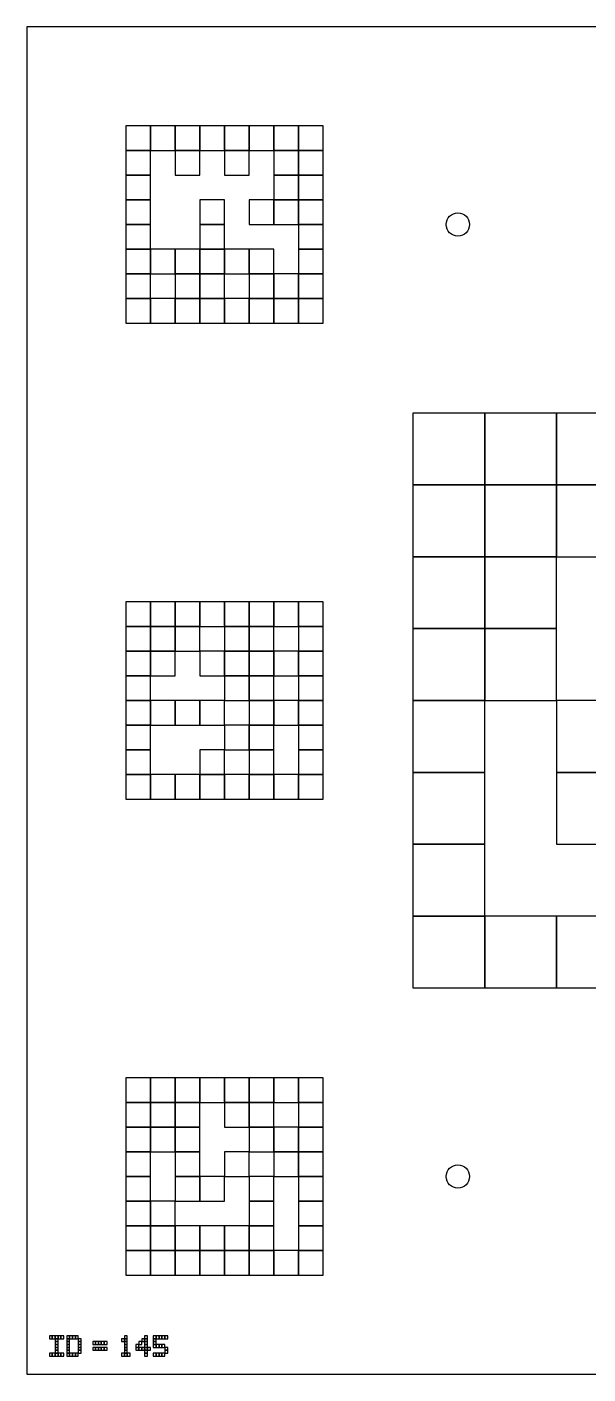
# Model space of a CAD drawing. Extents: x 0 to 1260, y 0 to 1580.
# Drawn here: x 320 to 445, y 960 to 1260 of the extents above; entities that cross this region are included whole.
import ezdxf

# ---------------------------------------------------------------- set-up
doc = ezdxf.new("R2010")
doc.units = 0
for name, color, linetype in [('BLACK_POCKET', 7, 'CONTINUOUS'), ('BOARD_TEXT', 7, 'CONTINUOUS'), ('CUT', 7, 'CONTINUOUS'), ('MOUNT_HOLE', 6, 'CONTINUOUS')]:
    doc.layers.add(name, color=color, linetype=linetype)

msp = doc.modelspace()

# ---------------------------------------------------------------- linework, layer by layer
at = {"layer": 'BLACK_POCKET'}
for p, q in [((347.5, 1238), (342, 1238)), ((342, 1238), (342, 1232.5)), ((347.5, 1232.5), (347.5, 1238)), ((353, 1238), (347.5, 1238)), ((347.5, 1238), (347.5, 1232.5)), ((353, 1232.5), (353, 1238)), ((358.5, 1238), (353, 1238)), ((353, 1238), (353, 1232.5)), ((358.5, 1232.5), (358.5, 1238)), ((364, 1238), (358.5, 1238)), ((358.5, 1238), (358.5, 1232.5)), ((364, 1232.5), (364, 1238)), ((369.5, 1238), (364, 1238)), ((364, 1238), (364, 1232.5)), ((369.5, 1232.5), (369.5, 1238)), ((375, 1238), (369.5, 1238)), ((369.5, 1238), (369.5, 1232.5)), ((375, 1232.5), (375, 1238)), ((380.5, 1238), (375, 1238)), ((375, 1238), (375, 1232.5)), ((380.5, 1232.5), (380.5, 1238)), ((386, 1238), (380.5, 1238)), ((380.5, 1238), (380.5, 1232.5)), ((386, 1232.5), (386, 1238)), ((342, 1232.5), (347.5, 1232.5)), ((347.5, 1232.5), (342, 1232.5)), ((342, 1232.5), (342, 1227)), ((347.5, 1232.5), (353, 1232.5)), ((347.5, 1227), (347.5, 1232.5)), ((353, 1232.5), (358.5, 1232.5)), ((358.5, 1232.5), (353, 1232.5)), ((353, 1232.5), (353, 1227)), ((358.5, 1232.5), (364, 1232.5)), ((358.5, 1227), (358.5, 1232.5)), ((364, 1232.5), (369.5, 1232.5)), ((369.5, 1232.5), (364, 1232.5)), ((364, 1232.5), (364, 1227)), ((369.5, 1232.5), (375, 1232.5)), ((369.5, 1227), (369.5, 1232.5)), ((375, 1232.5), (380.5, 1232.5)), ((380.5, 1232.5), (375, 1232.5)), ((375, 1232.5), (375, 1227)), ((380.5, 1232.5), (386, 1232.5)), ((380.5, 1227), (380.5, 1232.5)), ((386, 1232.5), (380.5, 1232.5)), ((380.5, 1232.5), (380.5, 1227)), ((386, 1227), (386, 1232.5)), ((342, 1227), (347.5, 1227)), ((347.5, 1227), (342, 1227)), ((342, 1227), (342, 1221.5)), ((347.5, 1221.5), (347.5, 1227)), ((353, 1227), (358.5, 1227)), ((364, 1227), (369.5, 1227)), ((375, 1227), (380.5, 1227)), ((380.5, 1227), (375, 1227)), ((375, 1227), (375, 1221.5)), ((380.5, 1227), (386, 1227)), ((380.5, 1221.5), (380.5, 1227)), ((386, 1227), (380.5, 1227)), ((380.5, 1227), (380.5, 1221.5)), ((386, 1221.5), (386, 1227)), ((342, 1221.5), (347.5, 1221.5)), ((347.5, 1221.5), (342, 1221.5)), ((342, 1221.5), (342, 1216)), ((347.5, 1216), (347.5, 1221.5)), ((364, 1221.5), (358.5, 1221.5)), ((358.5, 1221.5), (358.5, 1216)), ((364, 1216), (364, 1221.5)), ((375, 1221.5), (369.5, 1221.5)), ((369.5, 1221.5), (369.5, 1216)), ((375, 1221.5), (380.5, 1221.5)), ((375, 1216), (375, 1221.5)), ((380.5, 1221.5), (375, 1221.5)), ((375, 1221.5), (375, 1216)), ((380.5, 1221.5), (386, 1221.5)), ((380.5, 1216), (380.5, 1221.5)), ((386, 1221.5), (380.5, 1221.5)), ((380.5, 1221.5), (380.5, 1216)), ((386, 1216), (386, 1221.5)), ((342, 1216), (347.5, 1216)), ((347.5, 1216), (342, 1216)), ((342, 1216), (342, 1210.5)), ((347.5, 1210.5), (347.5, 1216)), ((358.5, 1216), (364, 1216)), ((364, 1216), (358.5, 1216)), ((358.5, 1216), (358.5, 1210.5)), ((364, 1210.5), (364, 1216)), ((369.5, 1216), (375, 1216)), ((375, 1216), (380.5, 1216)), ((380.5, 1216), (386, 1216)), ((386, 1216), (380.5, 1216)), ((380.5, 1216), (380.5, 1210.5)), ((386, 1210.5), (386, 1216)), ((342, 1210.5), (347.5, 1210.5)), ((347.5, 1210.5), (342, 1210.5)), ((342, 1210.5), (342, 1205)), ((347.5, 1205), (347.5, 1210.5)), ((353, 1210.5), (347.5, 1210.5)), ((347.5, 1210.5), (347.5, 1205)), ((353, 1205), (353, 1210.5)), ((358.5, 1210.5), (353, 1210.5)), ((353, 1210.5), (353, 1205)), ((358.5, 1210.5), (364, 1210.5)), ((358.5, 1205), (358.5, 1210.5)), ((364, 1210.5), (358.5, 1210.5)), ((358.5, 1210.5), (358.5, 1205)), ((364, 1205), (364, 1210.5)), ((369.5, 1210.5), (364, 1210.5)), ((364, 1210.5), (364, 1205)), ((369.5, 1205), (369.5, 1210.5)), ((375, 1210.5), (369.5, 1210.5)), ((369.5, 1210.5), (369.5, 1205)), ((375, 1205), (375, 1210.5)), ((380.5, 1210.5), (386, 1210.5)), ((386, 1210.5), (380.5, 1210.5)), ((380.5, 1210.5), (380.5, 1205)), ((386, 1205), (386, 1210.5)), ((342, 1205), (347.5, 1205)), ((347.5, 1205), (342, 1205)), ((342, 1205), (342, 1199.5)), ((347.5, 1205), (353, 1205)), ((347.5, 1199.5), (347.5, 1205)), ((353, 1205), (358.5, 1205)), ((358.5, 1205), (353, 1205)), ((353, 1205), (353, 1199.5)), ((358.5, 1205), (364, 1205)), ((358.5, 1199.5), (358.5, 1205)), ((364, 1205), (358.5, 1205)), ((358.5, 1205), (358.5, 1199.5)), ((364, 1205), (369.5, 1205)), ((364, 1199.5), (364, 1205)), ((369.5, 1205), (375, 1205)), ((375, 1205), (369.5, 1205)), ((369.5, 1205), (369.5, 1199.5)), ((375, 1199.5), (375, 1205)), ((380.5, 1205), (375, 1205)), ((375, 1205), (375, 1199.5)), ((380.5, 1205), (386, 1205)), ((380.5, 1199.5), (380.5, 1205)), ((386, 1205), (380.5, 1205)), ((380.5, 1205), (380.5, 1199.5)), ((386, 1199.5), (386, 1205)), ((342, 1199.5), (347.5, 1199.5)), ((347.5, 1199.5), (342, 1199.5)), ((342, 1199.5), (342, 1194)), ((347.5, 1194), (347.5, 1199.5)), ((353, 1199.5), (347.5, 1199.5)), ((347.5, 1199.5), (347.5, 1194)), ((353, 1199.5), (358.5, 1199.5)), ((353, 1194), (353, 1199.5)), ((358.5, 1199.5), (353, 1199.5)), ((353, 1199.5), (353, 1194)), ((358.5, 1199.5), (364, 1199.5)), ((358.5, 1194), (358.5, 1199.5)), ((364, 1199.5), (358.5, 1199.5)), ((358.5, 1199.5), (358.5, 1194)), ((364, 1194), (364, 1199.5)), ((369.5, 1199.5), (364, 1199.5)), ((364, 1199.5), (364, 1194)), ((369.5, 1199.5), (375, 1199.5)), ((369.5, 1194), (369.5, 1199.5)), ((375, 1199.5), (369.5, 1199.5)), ((369.5, 1199.5), (369.5, 1194)), ((375, 1199.5), (380.5, 1199.5)), ((375, 1194), (375, 1199.5)), ((380.5, 1199.5), (375, 1199.5)), ((375, 1199.5), (375, 1194)), ((380.5, 1199.5), (386, 1199.5)), ((380.5, 1194), (380.5, 1199.5)), ((386, 1199.5), (380.5, 1199.5)), ((380.5, 1199.5), (380.5, 1194)), ((386, 1194), (386, 1199.5)), ((342, 1194), (347.5, 1194)), ((347.5, 1194), (353, 1194)), ((353, 1194), (358.5, 1194)), ((358.5, 1194), (364, 1194)), ((364, 1194), (369.5, 1194)), ((369.5, 1194), (375, 1194)), ((375, 1194), (380.5, 1194)), ((380.5, 1194), (386, 1194)), ((422, 1174), (406, 1174)), ((406, 1174), (406, 1158)), ((422, 1158), (422, 1174)), ((438, 1174), (422, 1174)), ((422, 1174), (422, 1158)), ((438, 1158), (438, 1174)), ((454, 1174), (438, 1174)), ((438, 1174), (438, 1158)), ((406, 1158), (422, 1158)), ((422, 1158), (406, 1158)), ((406, 1158), (406, 1142)), ((422, 1158), (438, 1158)), ((422, 1142), (422, 1158)), ((438, 1158), (422, 1158)), ((422, 1158), (422, 1142)), ((438, 1158), (454, 1158)), ((438, 1142), (438, 1158)), ((454, 1158), (438, 1158)), ((438, 1158), (438, 1142)), ((406, 1142), (422, 1142)), ((422, 1142), (406, 1142)), ((406, 1142), (406, 1126)), ((422, 1142), (438, 1142)), ((422, 1126), (422, 1142)), ((438, 1142), (422, 1142)), ((422, 1142), (422, 1126)), ((438, 1142), (454, 1142)), ((438, 1126), (438, 1142)), ((347.5, 1132), (342, 1132)), ((342, 1132), (342, 1126.5)), ((347.5, 1126.5), (347.5, 1132)), ((353, 1132), (347.5, 1132)), ((347.5, 1132), (347.5, 1126.5)), ((353, 1126.5), (353, 1132)), ((358.5, 1132), (353, 1132)), ((353, 1132), (353, 1126.5)), ((358.5, 1126.5), (358.5, 1132)), ((364, 1132), (358.5, 1132)), ((358.5, 1132), (358.5, 1126.5)), ((364, 1126.5), (364, 1132)), ((369.5, 1132), (364, 1132)), ((364, 1132), (364, 1126.5)), ((369.5, 1126.5), (369.5, 1132)), ((375, 1132), (369.5, 1132)), ((369.5, 1132), (369.5, 1126.5)), ((375, 1126.5), (375, 1132)), ((380.5, 1132), (375, 1132)), ((375, 1132), (375, 1126.5)), ((380.5, 1126.5), (380.5, 1132)), ((386, 1132), (380.5, 1132)), ((380.5, 1132), (380.5, 1126.5)), ((386, 1126.5), (386, 1132)), ((342, 1126.5), (347.5, 1126.5)), ((347.5, 1126.5), (342, 1126.5)), ((342, 1126.5), (342, 1121)), ((347.5, 1126.5), (353, 1126.5)), ((347.5, 1121), (347.5, 1126.5)), ((353, 1126.5), (347.5, 1126.5)), ((347.5, 1126.5), (347.5, 1121)), ((353, 1126.5), (358.5, 1126.5)), ((353, 1121), (353, 1126.5)), ((358.5, 1126.5), (353, 1126.5)), ((353, 1126.5), (353, 1121)), ((358.5, 1126.5), (364, 1126.5)), ((358.5, 1121), (358.5, 1126.5)), ((364, 1126.5), (369.5, 1126.5)), ((369.5, 1126.5), (364, 1126.5)), ((364, 1126.5), (364, 1121)), ((369.5, 1126.5), (375, 1126.5)), ((369.5, 1121), (369.5, 1126.5)), ((375, 1126.5), (369.5, 1126.5)), ((369.5, 1126.5), (369.5, 1121)), ((375, 1126.5), (380.5, 1126.5)), ((375, 1121), (375, 1126.5)), ((380.5, 1126.5), (386, 1126.5)), ((386, 1126.5), (380.5, 1126.5)), ((380.5, 1126.5), (380.5, 1121)), ((386, 1121), (386, 1126.5)), ((406, 1126), (422, 1126)), ((422, 1126), (406, 1126)), ((406, 1126), (406, 1110)), ((422, 1126), (438, 1126)), ((422, 1110), (422, 1126)), ((438, 1126), (422, 1126)), ((422, 1126), (422, 1110)), ((438, 1110), (438, 1126)), ((342, 1121), (347.5, 1121)), ((347.5, 1121), (342, 1121)), ((342, 1121), (342, 1115.5)), ((347.5, 1121), (353, 1121)), ((347.5, 1115.5), (347.5, 1121)), ((353, 1121), (347.5, 1121)), ((347.5, 1121), (347.5, 1115.5)), ((353, 1121), (358.5, 1121)), ((353, 1115.5), (353, 1121)), ((364, 1121), (358.5, 1121)), ((358.5, 1121), (358.5, 1115.5)), ((364, 1121), (369.5, 1121)), ((364, 1115.5), (364, 1121)), ((369.5, 1121), (364, 1121)), ((364, 1121), (364, 1115.5)), ((369.5, 1121), (375, 1121)), ((369.5, 1115.5), (369.5, 1121)), ((375, 1121), (369.5, 1121)), ((369.5, 1121), (369.5, 1115.5)), ((375, 1115.5), (375, 1121)), ((380.5, 1121), (375, 1121)), ((375, 1121), (375, 1115.5)), ((380.5, 1121), (386, 1121)), ((380.5, 1115.5), (380.5, 1121)), ((386, 1121), (380.5, 1121)), ((380.5, 1121), (380.5, 1115.5)), ((386, 1115.5), (386, 1121)), ((342, 1115.5), (347.5, 1115.5)), ((347.5, 1115.5), (342, 1115.5)), ((342, 1115.5), (342, 1110)), ((347.5, 1115.5), (353, 1115.5)), ((347.5, 1110), (347.5, 1115.5)), ((358.5, 1115.5), (364, 1115.5)), ((364, 1115.5), (369.5, 1115.5)), ((369.5, 1115.5), (364, 1115.5)), ((364, 1115.5), (364, 1110)), ((369.5, 1115.5), (375, 1115.5)), ((369.5, 1110), (369.5, 1115.5)), ((375, 1115.5), (369.5, 1115.5)), ((369.5, 1115.5), (369.5, 1110)), ((375, 1115.5), (380.5, 1115.5)), ((375, 1110), (375, 1115.5)), ((380.5, 1115.5), (386, 1115.5)), ((386, 1115.5), (380.5, 1115.5)), ((380.5, 1115.5), (380.5, 1110)), ((386, 1110), (386, 1115.5)), ((342, 1110), (347.5, 1110)), ((347.5, 1110), (342, 1110)), ((342, 1110), (342, 1104.5)), ((347.5, 1104.5), (347.5, 1110)), ((353, 1110), (347.5, 1110)), ((347.5, 1110), (347.5, 1104.5)), ((353, 1104.5), (353, 1110)), ((358.5, 1110), (353, 1110)), ((353, 1110), (353, 1104.5)), ((358.5, 1104.5), (358.5, 1110)), ((364, 1110), (358.5, 1110)), ((358.5, 1110), (358.5, 1104.5)), ((364, 1110), (369.5, 1110)), ((364, 1104.5), (364, 1110)), ((369.5, 1110), (375, 1110)), ((375, 1110), (369.5, 1110)), ((369.5, 1110), (369.5, 1104.5)), ((375, 1104.5), (375, 1110)), ((380.5, 1110), (375, 1110)), ((375, 1110), (375, 1104.5)), ((380.5, 1110), (386, 1110)), ((380.5, 1104.5), (380.5, 1110)), ((386, 1110), (380.5, 1110)), ((380.5, 1110), (380.5, 1104.5)), ((386, 1104.5), (386, 1110)), ((406, 1110), (422, 1110)), ((422, 1110), (406, 1110)), ((406, 1110), (406, 1094)), ((422, 1110), (438, 1110)), ((422, 1094), (422, 1110)), ((454, 1110), (438, 1110)), ((438, 1110), (438, 1094)), ((342, 1104.5), (347.5, 1104.5)), ((347.5, 1104.5), (342, 1104.5)), ((342, 1104.5), (342, 1099)), ((347.5, 1104.5), (353, 1104.5)), ((347.5, 1099), (347.5, 1104.5)), ((353, 1104.5), (358.5, 1104.5)), ((358.5, 1104.5), (364, 1104.5)), ((369.5, 1104.5), (364, 1104.5)), ((364, 1104.5), (364, 1099)), ((369.5, 1104.5), (375, 1104.5)), ((369.5, 1099), (369.5, 1104.5)), ((375, 1104.5), (369.5, 1104.5)), ((369.5, 1104.5), (369.5, 1099)), ((375, 1104.5), (380.5, 1104.5)), ((375, 1099), (375, 1104.5)), ((380.5, 1104.5), (386, 1104.5)), ((386, 1104.5), (380.5, 1104.5)), ((380.5, 1104.5), (380.5, 1099)), ((386, 1099), (386, 1104.5)), ((342, 1099), (347.5, 1099)), ((347.5, 1099), (342, 1099)), ((342, 1099), (342, 1093.5)), ((347.5, 1093.5), (347.5, 1099)), ((364, 1099), (358.5, 1099)), ((358.5, 1099), (358.5, 1093.5)), ((364, 1099), (369.5, 1099)), ((364, 1093.5), (364, 1099)), ((369.5, 1099), (375, 1099)), ((375, 1099), (369.5, 1099)), ((369.5, 1099), (369.5, 1093.5)), ((375, 1093.5), (375, 1099)), ((380.5, 1099), (386, 1099)), ((386, 1099), (380.5, 1099)), ((380.5, 1099), (380.5, 1093.5)), ((386, 1093.5), (386, 1099)), ((342, 1093.5), (347.5, 1093.5)), ((347.5, 1093.5), (342, 1093.5)), ((342, 1093.5), (342, 1088)), ((347.5, 1088), (347.5, 1093.5)), ((353, 1093.5), (347.5, 1093.5)), ((347.5, 1093.5), (347.5, 1088)), ((353, 1088), (353, 1093.5)), ((358.5, 1093.5), (353, 1093.5)), ((353, 1093.5), (353, 1088)), ((358.5, 1093.5), (364, 1093.5)), ((358.5, 1088), (358.5, 1093.5)), ((364, 1093.5), (358.5, 1093.5)), ((358.5, 1093.5), (358.5, 1088)), ((364, 1088), (364, 1093.5)), ((369.5, 1093.5), (364, 1093.5)), ((364, 1093.5), (364, 1088)), ((369.5, 1093.5), (375, 1093.5)), ((369.5, 1088), (369.5, 1093.5)), ((375, 1093.5), (369.5, 1093.5)), ((369.5, 1093.5), (369.5, 1088)), ((375, 1088), (375, 1093.5)), ((380.5, 1093.5), (375, 1093.5)), ((375, 1093.5), (375, 1088)), ((380.5, 1093.5), (386, 1093.5)), ((380.5, 1088), (380.5, 1093.5)), ((386, 1093.5), (380.5, 1093.5)), ((380.5, 1093.5), (380.5, 1088)), ((386, 1088), (386, 1093.5)), ((406, 1094), (422, 1094)), ((422, 1094), (406, 1094)), ((406, 1094), (406, 1078)), ((422, 1078), (422, 1094)), ((438, 1094), (454, 1094)), ((454, 1094), (438, 1094)), ((438, 1094), (438, 1078)), ((342, 1088), (347.5, 1088)), ((347.5, 1088), (353, 1088)), ((353, 1088), (358.5, 1088)), ((358.5, 1088), (364, 1088)), ((364, 1088), (369.5, 1088)), ((369.5, 1088), (375, 1088)), ((375, 1088), (380.5, 1088)), ((380.5, 1088), (386, 1088)), ((406, 1078), (422, 1078)), ((422, 1078), (406, 1078)), ((406, 1078), (406, 1062)), ((422, 1062), (422, 1078)), ((438, 1078), (454, 1078)), ((406, 1062), (422, 1062)), ((422, 1062), (406, 1062)), ((406, 1062), (406, 1046)), ((422, 1046), (422, 1062)), ((438, 1062), (422, 1062)), ((422, 1062), (422, 1046)), ((438, 1046), (438, 1062)), ((454, 1062), (438, 1062)), ((438, 1062), (438, 1046)), ((406, 1046), (422, 1046)), ((422, 1046), (438, 1046)), ((438, 1046), (454, 1046)), ((347.5, 1026), (342, 1026)), ((342, 1026), (342, 1020.5)), ((347.5, 1020.5), (347.5, 1026)), ((353, 1026), (347.5, 1026)), ((347.5, 1026), (347.5, 1020.5)), ((353, 1020.5), (353, 1026)), ((358.5, 1026), (353, 1026)), ((353, 1026), (353, 1020.5)), ((358.5, 1020.5), (358.5, 1026)), ((364, 1026), (358.5, 1026)), ((358.5, 1026), (358.5, 1020.5)), ((364, 1020.5), (364, 1026)), ((369.5, 1026), (364, 1026)), ((364, 1026), (364, 1020.5)), ((369.5, 1020.5), (369.5, 1026)), ((375, 1026), (369.5, 1026)), ((369.5, 1026), (369.5, 1020.5)), ((375, 1020.5), (375, 1026)), ((380.5, 1026), (375, 1026)), ((375, 1026), (375, 1020.5)), ((380.5, 1020.5), (380.5, 1026)), ((386, 1026), (380.5, 1026)), ((380.5, 1026), (380.5, 1020.5)), ((386, 1020.5), (386, 1026)), ((342, 1020.5), (347.5, 1020.5)), ((347.5, 1020.5), (342, 1020.5)), ((342, 1020.5), (342, 1015)), ((347.5, 1020.5), (353, 1020.5)), ((347.5, 1015), (347.5, 1020.5)), ((353, 1020.5), (347.5, 1020.5)), ((347.5, 1020.5), (347.5, 1015)), ((353, 1020.5), (358.5, 1020.5)), ((353, 1015), (353, 1020.5)), ((358.5, 1020.5), (353, 1020.5)), ((353, 1020.5), (353, 1015)), ((358.5, 1020.5), (364, 1020.5)), ((358.5, 1015), (358.5, 1020.5)), ((364, 1020.5), (369.5, 1020.5)), ((369.5, 1020.5), (364, 1020.5)), ((364, 1020.5), (364, 1015)), ((369.5, 1020.5), (375, 1020.5)), ((369.5, 1015), (369.5, 1020.5)), ((375, 1020.5), (369.5, 1020.5)), ((369.5, 1020.5), (369.5, 1015)), ((375, 1020.5), (380.5, 1020.5)), ((375, 1015), (375, 1020.5)), ((380.5, 1020.5), (386, 1020.5)), ((386, 1020.5), (380.5, 1020.5)), ((380.5, 1020.5), (380.5, 1015)), ((386, 1015), (386, 1020.5)), ((342, 1015), (347.5, 1015)), ((347.5, 1015), (342, 1015)), ((342, 1015), (342, 1009.5)), ((347.5, 1015), (353, 1015)), ((347.5, 1009.5), (347.5, 1015)), ((353, 1015), (347.5, 1015)), ((347.5, 1015), (347.5, 1009.5)), ((353, 1015), (358.5, 1015)), ((353, 1009.5), (353, 1015)), ((358.5, 1015), (353, 1015)), ((353, 1015), (353, 1009.5)), ((358.5, 1009.5), (358.5, 1015)), ((364, 1015), (369.5, 1015)), ((369.5, 1015), (375, 1015)), ((375, 1015), (369.5, 1015)), ((369.5, 1015), (369.5, 1009.5)), ((375, 1009.5), (375, 1015)), ((380.5, 1015), (375, 1015)), ((375, 1015), (375, 1009.5)), ((380.5, 1015), (386, 1015)), ((380.5, 1009.5), (380.5, 1015)), ((386, 1015), (380.5, 1015)), ((380.5, 1015), (380.5, 1009.5)), ((386, 1009.5), (386, 1015)), ((342, 1009.5), (347.5, 1009.5)), ((347.5, 1009.5), (342, 1009.5)), ((342, 1009.5), (342, 1004)), ((347.5, 1009.5), (353, 1009.5)), ((347.5, 1004), (347.5, 1009.5)), ((353, 1009.5), (358.5, 1009.5)), ((358.5, 1009.5), (353, 1009.5)), ((353, 1009.5), (353, 1004)), ((358.5, 1004), (358.5, 1009.5)), ((369.5, 1009.5), (364, 1009.5)), ((364, 1009.5), (364, 1004)), ((369.5, 1009.5), (375, 1009.5)), ((369.5, 1004), (369.5, 1009.5)), ((375, 1009.5), (380.5, 1009.5)), ((380.5, 1009.5), (375, 1009.5)), ((375, 1009.5), (375, 1004)), ((380.5, 1009.5), (386, 1009.5)), ((380.5, 1004), (380.5, 1009.5)), ((386, 1009.5), (380.5, 1009.5)), ((380.5, 1009.5), (380.5, 1004)), ((386, 1004), (386, 1009.5)), ((342, 1004), (347.5, 1004)), ((347.5, 1004), (342, 1004)), ((342, 1004), (342, 998.5)), ((347.5, 998.5), (347.5, 1004)), ((353, 1004), (358.5, 1004)), ((358.5, 1004), (353, 1004)), ((353, 1004), (353, 998.5)), ((358.5, 998.5), (358.5, 1004)), ((364, 1004), (358.5, 1004)), ((358.5, 1004), (358.5, 998.5)), ((364, 1004), (369.5, 1004)), ((364, 998.5), (364, 1004)), ((375, 1004), (369.5, 1004)), ((369.5, 1004), (369.5, 998.5)), ((375, 1004), (380.5, 1004)), ((375, 998.5), (375, 1004)), ((380.5, 1004), (386, 1004)), ((386, 1004), (380.5, 1004)), ((380.5, 1004), (380.5, 998.5)), ((386, 998.5), (386, 1004)), ((342, 998.5), (347.5, 998.5)), ((347.5, 998.5), (342, 998.5)), ((342, 998.5), (342, 993)), ((347.5, 993), (347.5, 998.5)), ((353, 998.5), (347.5, 998.5)), ((347.5, 998.5), (347.5, 993)), ((353, 998.5), (358.5, 998.5)), ((353, 993), (353, 998.5)), ((358.5, 998.5), (364, 998.5)), ((369.5, 998.5), (375, 998.5)), ((375, 998.5), (369.5, 998.5)), ((369.5, 998.5), (369.5, 993)), ((375, 993), (375, 998.5)), ((380.5, 998.5), (386, 998.5)), ((386, 998.5), (380.5, 998.5)), ((380.5, 998.5), (380.5, 993)), ((386, 993), (386, 998.5)), ((342, 993), (347.5, 993)), ((347.5, 993), (342, 993)), ((342, 993), (342, 987.5)), ((347.5, 993), (353, 993)), ((347.5, 987.5), (347.5, 993)), ((353, 993), (347.5, 993)), ((347.5, 993), (347.5, 987.5)), ((353, 987.5), (353, 993)), ((358.5, 993), (353, 993)), ((353, 993), (353, 987.5)), ((358.5, 987.5), (358.5, 993)), ((364, 993), (358.5, 993)), ((358.5, 993), (358.5, 987.5)), ((364, 987.5), (364, 993)), ((369.5, 993), (364, 993)), ((364, 993), (364, 987.5)), ((369.5, 993), (375, 993)), ((369.5, 987.5), (369.5, 993)), ((375, 993), (369.5, 993)), ((369.5, 993), (369.5, 987.5)), ((375, 987.5), (375, 993)), ((380.5, 993), (386, 993)), ((386, 993), (380.5, 993)), ((380.5, 993), (380.5, 987.5)), ((386, 987.5), (386, 993)), ((342, 987.5), (347.5, 987.5)), ((347.5, 987.5), (342, 987.5)), ((342, 987.5), (342, 982)), ((347.5, 987.5), (353, 987.5)), ((347.5, 982), (347.5, 987.5)), ((353, 987.5), (347.5, 987.5)), ((347.5, 987.5), (347.5, 982)), ((353, 987.5), (358.5, 987.5)), ((353, 982), (353, 987.5)), ((358.5, 987.5), (353, 987.5)), ((353, 987.5), (353, 982)), ((358.5, 987.5), (364, 987.5)), ((358.5, 982), (358.5, 987.5)), ((364, 987.5), (358.5, 987.5)), ((358.5, 987.5), (358.5, 982)), ((364, 987.5), (369.5, 987.5)), ((364, 982), (364, 987.5)), ((369.5, 987.5), (364, 987.5)), ((364, 987.5), (364, 982)), ((369.5, 987.5), (375, 987.5)), ((369.5, 982), (369.5, 987.5)), ((375, 987.5), (369.5, 987.5)), ((369.5, 987.5), (369.5, 982)), ((375, 982), (375, 987.5)), ((380.5, 987.5), (375, 987.5)), ((375, 987.5), (375, 982)), ((380.5, 987.5), (386, 987.5)), ((380.5, 982), (380.5, 987.5)), ((386, 987.5), (380.5, 987.5)), ((380.5, 987.5), (380.5, 982)), ((386, 982), (386, 987.5)), ((342, 982), (347.5, 982)), ((347.5, 982), (353, 982)), ((353, 982), (358.5, 982)), ((358.5, 982), (364, 982)), ((364, 982), (369.5, 982)), ((369.5, 982), (375, 982)), ((375, 982), (380.5, 982)), ((380.5, 982), (386, 982))]:
    msp.add_line(p, q, dxfattribs=at)
at = {"layer": 'BOARD_TEXT'}
for p, q in [((325.642857, 968.5), (325, 968.5)), ((325, 968.5), (325, 967.857143)), ((325, 967.857143), (325.642857, 967.857143)), ((325.642857, 967.857143), (325.642857, 968.5)), ((326.285714, 968.5), (325.642857, 968.5)), ((325.642857, 968.5), (325.642857, 967.857143)), ((325.642857, 967.857143), (326.285714, 967.857143)), ((326.285714, 967.857143), (326.285714, 968.5)), ((326.928571, 968.5), (326.285714, 968.5)), ((326.285714, 968.5), (326.285714, 967.857143)), ((326.285714, 967.857143), (326.928571, 967.857143)), ((326.928571, 967.857143), (326.285714, 967.857143)), ((326.285714, 967.857143), (326.285714, 967.214286)), ((326.285714, 967.214286), (326.928571, 967.214286)), ((326.928571, 967.214286), (326.285714, 967.214286)), ((326.285714, 967.214286), (326.285714, 966.571429)), ((326.285714, 966.571429), (326.928571, 966.571429)), ((326.928571, 966.571429), (326.285714, 966.571429)), ((326.285714, 966.571429), (326.285714, 965.928571)), ((326.928571, 967.857143), (326.928571, 968.5)), ((327.571429, 968.5), (326.928571, 968.5)), ((326.928571, 968.5), (326.928571, 967.857143)), ((326.928571, 967.857143), (327.571429, 967.857143)), ((326.928571, 967.214286), (326.928571, 967.857143)), ((326.928571, 966.571429), (326.928571, 967.214286)), ((326.928571, 965.928571), (326.928571, 966.571429)), ((327.571429, 967.857143), (327.571429, 968.5)), ((328.214286, 968.5), (327.571429, 968.5)), ((327.571429, 968.5), (327.571429, 967.857143)), ((327.571429, 967.857143), (328.214286, 967.857143)), ((328.214286, 967.857143), (328.214286, 968.5)), ((329.5, 968.5), (328.857143, 968.5)), ((328.857143, 968.5), (328.857143, 967.857143)), ((328.857143, 967.857143), (329.5, 967.857143)), ((329.5, 967.857143), (328.857143, 967.857143)), ((328.857143, 967.857143), (328.857143, 967.214286)), ((328.857143, 967.214286), (329.5, 967.214286)), ((329.5, 967.214286), (328.857143, 967.214286)), ((328.857143, 967.214286), (328.857143, 966.571429)), ((328.857143, 966.571429), (329.5, 966.571429)), ((329.5, 966.571429), (328.857143, 966.571429)), ((328.857143, 966.571429), (328.857143, 965.928571)), ((329.5, 967.857143), (329.5, 968.5)), ((330.142857, 968.5), (329.5, 968.5)), ((329.5, 968.5), (329.5, 967.857143)), ((329.5, 967.857143), (330.142857, 967.857143)), ((329.5, 967.214286), (329.5, 967.857143)), ((329.5, 966.571429), (329.5, 967.214286)), ((329.5, 965.928571), (329.5, 966.571429)), ((330.142857, 967.857143), (330.142857, 968.5)), ((330.785714, 968.5), (330.142857, 968.5)), ((330.142857, 968.5), (330.142857, 967.857143)), ((330.142857, 967.857143), (330.785714, 967.857143)), ((330.785714, 967.857143), (330.785714, 968.5)), ((331.428571, 968.5), (330.785714, 968.5)), ((330.785714, 968.5), (330.785714, 967.857143)), ((330.785714, 967.857143), (331.428571, 967.857143)), ((331.428571, 967.857143), (331.428571, 968.5)), ((332.071429, 967.857143), (331.428571, 967.857143)), ((331.428571, 967.857143), (331.428571, 967.214286)), ((331.428571, 967.214286), (332.071429, 967.214286)), ((332.071429, 967.214286), (331.428571, 967.214286)), ((331.428571, 967.214286), (331.428571, 966.571429)), ((331.428571, 966.571429), (332.071429, 966.571429)), ((332.071429, 966.571429), (331.428571, 966.571429)), ((331.428571, 966.571429), (331.428571, 965.928571)), ((332.071429, 967.214286), (332.071429, 967.857143)), ((332.071429, 966.571429), (332.071429, 967.214286)), ((332.071429, 965.928571), (332.071429, 966.571429)), ((335.285714, 967.214286), (334.642857, 967.214286)), ((334.642857, 967.214286), (334.642857, 966.571429)), ((334.642857, 966.571429), (335.285714, 966.571429)), ((335.285714, 966.571429), (335.285714, 967.214286)), ((335.928571, 967.214286), (335.285714, 967.214286)), ((335.285714, 967.214286), (335.285714, 966.571429)), ((335.285714, 966.571429), (335.928571, 966.571429)), ((335.928571, 966.571429), (335.928571, 967.214286)), ((336.571429, 967.214286), (335.928571, 967.214286)), ((335.928571, 967.214286), (335.928571, 966.571429)), ((335.928571, 966.571429), (336.571429, 966.571429)), ((336.571429, 966.571429), (336.571429, 967.214286)), ((337.214286, 967.214286), (336.571429, 967.214286)), ((336.571429, 967.214286), (336.571429, 966.571429)), ((336.571429, 966.571429), (337.214286, 966.571429)), ((337.214286, 966.571429), (337.214286, 967.214286)), ((337.857143, 967.214286), (337.214286, 967.214286)), ((337.214286, 967.214286), (337.214286, 966.571429)), ((337.214286, 966.571429), (337.857143, 966.571429)), ((337.857143, 966.571429), (337.857143, 967.214286)), ((341.714286, 967.857143), (341.071429, 967.857143)), ((341.071429, 967.857143), (341.071429, 967.214286)), ((341.071429, 967.214286), (341.714286, 967.214286)), ((342.357143, 968.5), (341.714286, 968.5)), ((341.714286, 968.5), (341.714286, 967.857143)), ((341.714286, 967.857143), (342.357143, 967.857143)), ((341.714286, 967.214286), (341.714286, 967.857143)), ((342.357143, 967.857143), (341.714286, 967.857143)), ((341.714286, 967.857143), (341.714286, 967.214286)), ((341.714286, 967.214286), (342.357143, 967.214286)), ((342.357143, 967.214286), (341.714286, 967.214286)), ((341.714286, 967.214286), (341.714286, 966.571429)), ((341.714286, 966.571429), (342.357143, 966.571429)), ((342.357143, 966.571429), (341.714286, 966.571429)), ((341.714286, 966.571429), (341.714286, 965.928571)), ((342.357143, 967.857143), (342.357143, 968.5)), ((342.357143, 967.214286), (342.357143, 967.857143)), ((342.357143, 966.571429), (342.357143, 967.214286)), ((342.357143, 965.928571), (342.357143, 966.571429)), ((344.928571, 966.571429), (344.285714, 966.571429)), ((344.285714, 966.571429), (344.285714, 965.928571)), ((345.571429, 967.214286), (344.928571, 967.214286)), ((344.928571, 967.214286), (344.928571, 966.571429)), ((344.928571, 966.571429), (345.571429, 966.571429)), ((344.928571, 965.928571), (344.928571, 966.571429)), ((346.214286, 967.857143), (345.571429, 967.857143)), ((345.571429, 967.857143), (345.571429, 967.214286)), ((345.571429, 967.214286), (346.214286, 967.214286)), ((345.571429, 966.571429), (345.571429, 967.214286)), ((346.857143, 968.5), (346.214286, 968.5)), ((346.214286, 968.5), (346.214286, 967.857143)), ((346.214286, 967.857143), (346.857143, 967.857143)), ((346.214286, 967.214286), (346.214286, 967.857143)), ((346.857143, 967.857143), (346.214286, 967.857143)), ((346.214286, 967.857143), (346.214286, 967.214286)), ((346.214286, 967.214286), (346.857143, 967.214286)), ((346.857143, 967.214286), (346.214286, 967.214286)), ((346.214286, 967.214286), (346.214286, 966.571429)), ((346.214286, 966.571429), (346.857143, 966.571429)), ((346.857143, 966.571429), (346.214286, 966.571429)), ((346.214286, 966.571429), (346.214286, 965.928571)), ((346.857143, 967.857143), (346.857143, 968.5)), ((346.857143, 967.214286), (346.857143, 967.857143)), ((346.857143, 966.571429), (346.857143, 967.214286)), ((346.857143, 965.928571), (346.857143, 966.571429)), ((348.785714, 968.5), (348.142857, 968.5)), ((348.142857, 968.5), (348.142857, 967.857143)), ((348.142857, 967.857143), (348.785714, 967.857143)), ((348.785714, 967.857143), (348.142857, 967.857143)), ((348.142857, 967.857143), (348.142857, 967.214286)), ((348.142857, 967.214286), (348.785714, 967.214286)), ((348.785714, 967.214286), (348.142857, 967.214286)), ((348.142857, 967.214286), (348.142857, 966.571429)), ((348.142857, 966.571429), (348.785714, 966.571429)), ((348.785714, 966.571429), (348.142857, 966.571429)), ((348.142857, 966.571429), (348.142857, 965.928571)), ((348.785714, 967.857143), (348.785714, 968.5)), ((349.428571, 968.5), (348.785714, 968.5)), ((348.785714, 968.5), (348.785714, 967.857143)), ((348.785714, 967.857143), (349.428571, 967.857143)), ((348.785714, 967.214286), (348.785714, 967.857143)), ((348.785714, 966.571429), (348.785714, 967.214286)), ((348.785714, 965.928571), (348.785714, 966.571429)), ((349.428571, 966.571429), (348.785714, 966.571429)), ((348.785714, 966.571429), (348.785714, 965.928571)), ((349.428571, 967.857143), (349.428571, 968.5)), ((350.071429, 968.5), (349.428571, 968.5)), ((349.428571, 968.5), (349.428571, 967.857143)), ((349.428571, 967.857143), (350.071429, 967.857143)), ((349.428571, 965.928571), (349.428571, 966.571429)), ((350.071429, 966.571429), (349.428571, 966.571429)), ((349.428571, 966.571429), (349.428571, 965.928571)), ((350.071429, 967.857143), (350.071429, 968.5)), ((350.714286, 968.5), (350.071429, 968.5)), ((350.071429, 968.5), (350.071429, 967.857143)), ((350.071429, 967.857143), (350.714286, 967.857143)), ((350.071429, 965.928571), (350.071429, 966.571429)), ((350.714286, 966.571429), (350.071429, 966.571429)), ((350.071429, 966.571429), (350.071429, 965.928571)), ((350.714286, 967.857143), (350.714286, 968.5)), ((351.357143, 968.5), (350.714286, 968.5)), ((350.714286, 968.5), (350.714286, 967.857143)), ((350.714286, 967.857143), (351.357143, 967.857143)), ((350.714286, 965.928571), (350.714286, 966.571429)), ((351.357143, 967.857143), (351.357143, 968.5)), ((325.642857, 964.642857), (325, 964.642857)), ((325, 964.642857), (325, 964)), ((325, 964), (325.642857, 964)), ((325.642857, 964), (325.642857, 964.642857)), ((326.285714, 964.642857), (325.642857, 964.642857)), ((325.642857, 964.642857), (325.642857, 964)), ((325.642857, 964), (326.285714, 964)), ((326.285714, 965.928571), (326.928571, 965.928571)), ((326.928571, 965.928571), (326.285714, 965.928571)), ((326.285714, 965.928571), (326.285714, 965.285714)), ((326.285714, 965.285714), (326.928571, 965.285714)), ((326.928571, 965.285714), (326.285714, 965.285714)), ((326.285714, 965.285714), (326.285714, 964.642857)), ((326.285714, 964.642857), (326.928571, 964.642857)), ((326.285714, 964), (326.285714, 964.642857)), ((326.928571, 964.642857), (326.285714, 964.642857)), ((326.285714, 964.642857), (326.285714, 964)), ((326.285714, 964), (326.928571, 964)), ((326.928571, 965.285714), (326.928571, 965.928571)), ((326.928571, 964.642857), (326.928571, 965.285714)), ((326.928571, 964), (326.928571, 964.642857)), ((327.571429, 964.642857), (326.928571, 964.642857)), ((326.928571, 964.642857), (326.928571, 964)), ((326.928571, 964), (327.571429, 964)), ((327.571429, 964), (327.571429, 964.642857)), ((328.214286, 964.642857), (327.571429, 964.642857)), ((327.571429, 964.642857), (327.571429, 964)), ((327.571429, 964), (328.214286, 964)), ((328.214286, 964), (328.214286, 964.642857)), ((328.857143, 965.928571), (329.5, 965.928571)), ((329.5, 965.928571), (328.857143, 965.928571)), ((328.857143, 965.928571), (328.857143, 965.285714)), ((328.857143, 965.285714), (329.5, 965.285714)), ((329.5, 965.285714), (328.857143, 965.285714)), ((328.857143, 965.285714), (328.857143, 964.642857)), ((328.857143, 964.642857), (329.5, 964.642857)), ((329.5, 964.642857), (328.857143, 964.642857)), ((328.857143, 964.642857), (328.857143, 964)), ((328.857143, 964), (329.5, 964)), ((329.5, 965.285714), (329.5, 965.928571)), ((329.5, 964.642857), (329.5, 965.285714)), ((329.5, 964), (329.5, 964.642857)), ((330.142857, 964.642857), (329.5, 964.642857)), ((329.5, 964.642857), (329.5, 964)), ((329.5, 964), (330.142857, 964)), ((330.142857, 964), (330.142857, 964.642857)), ((330.785714, 964.642857), (330.142857, 964.642857)), ((330.142857, 964.642857), (330.142857, 964)), ((330.142857, 964), (330.785714, 964)), ((330.785714, 964), (330.785714, 964.642857)), ((331.428571, 964.642857), (330.785714, 964.642857)), ((330.785714, 964.642857), (330.785714, 964)), ((330.785714, 964), (331.428571, 964)), ((331.428571, 965.928571), (332.071429, 965.928571)), ((332.071429, 965.928571), (331.428571, 965.928571)), ((331.428571, 965.928571), (331.428571, 965.285714)), ((331.428571, 965.285714), (332.071429, 965.285714)), ((332.071429, 965.285714), (331.428571, 965.285714)), ((331.428571, 965.285714), (331.428571, 964.642857)), ((331.428571, 964.642857), (332.071429, 964.642857)), ((331.428571, 964), (331.428571, 964.642857)), ((332.071429, 965.285714), (332.071429, 965.928571)), ((332.071429, 964.642857), (332.071429, 965.285714)), ((335.285714, 965.928571), (334.642857, 965.928571)), ((334.642857, 965.928571), (334.642857, 965.285714)), ((334.642857, 965.285714), (335.285714, 965.285714)), ((335.285714, 965.285714), (335.285714, 965.928571)), ((335.928571, 965.928571), (335.285714, 965.928571)), ((335.285714, 965.928571), (335.285714, 965.285714)), ((335.285714, 965.285714), (335.928571, 965.285714)), ((335.928571, 965.285714), (335.928571, 965.928571)), ((336.571429, 965.928571), (335.928571, 965.928571)), ((335.928571, 965.928571), (335.928571, 965.285714)), ((335.928571, 965.285714), (336.571429, 965.285714)), ((336.571429, 965.285714), (336.571429, 965.928571)), ((337.214286, 965.928571), (336.571429, 965.928571)), ((336.571429, 965.928571), (336.571429, 965.285714)), ((336.571429, 965.285714), (337.214286, 965.285714)), ((337.214286, 965.285714), (337.214286, 965.928571)), ((337.857143, 965.928571), (337.214286, 965.928571)), ((337.214286, 965.928571), (337.214286, 965.285714)), ((337.214286, 965.285714), (337.857143, 965.285714)), ((337.857143, 965.285714), (337.857143, 965.928571)), ((341.714286, 964.642857), (341.071429, 964.642857)), ((341.071429, 964.642857), (341.071429, 964)), ((341.071429, 964), (341.714286, 964)), ((341.714286, 965.928571), (342.357143, 965.928571)), ((342.357143, 965.928571), (341.714286, 965.928571)), ((341.714286, 965.928571), (341.714286, 965.285714)), ((341.714286, 965.285714), (342.357143, 965.285714)), ((342.357143, 965.285714), (341.714286, 965.285714)), ((341.714286, 965.285714), (341.714286, 964.642857)), ((341.714286, 964.642857), (342.357143, 964.642857)), ((341.714286, 964), (341.714286, 964.642857)), ((342.357143, 964.642857), (341.714286, 964.642857)), ((341.714286, 964.642857), (341.714286, 964)), ((341.714286, 964), (342.357143, 964)), ((342.357143, 965.285714), (342.357143, 965.928571)), ((342.357143, 964.642857), (342.357143, 965.285714)), ((342.357143, 964), (342.357143, 964.642857)), ((343, 964.642857), (342.357143, 964.642857)), ((342.357143, 964.642857), (342.357143, 964)), ((342.357143, 964), (343, 964)), ((343, 964), (343, 964.642857)), ((344.285714, 965.928571), (344.928571, 965.928571)), ((344.928571, 965.928571), (344.285714, 965.928571)), ((344.285714, 965.928571), (344.285714, 965.285714)), ((344.285714, 965.285714), (344.928571, 965.285714)), ((344.928571, 965.285714), (344.928571, 965.928571)), ((345.571429, 965.928571), (344.928571, 965.928571)), ((344.928571, 965.928571), (344.928571, 965.285714)), ((344.928571, 965.285714), (345.571429, 965.285714)), ((345.571429, 965.285714), (345.571429, 965.928571)), ((346.214286, 965.928571), (345.571429, 965.928571)), ((345.571429, 965.928571), (345.571429, 965.285714)), ((345.571429, 965.285714), (346.214286, 965.285714)), ((346.214286, 965.928571), (346.857143, 965.928571)), ((346.214286, 965.285714), (346.214286, 965.928571)), ((346.857143, 965.928571), (346.214286, 965.928571)), ((346.214286, 965.928571), (346.214286, 965.285714)), ((346.214286, 965.285714), (346.857143, 965.285714)), ((346.857143, 965.285714), (346.214286, 965.285714)), ((346.214286, 965.285714), (346.214286, 964.642857)), ((346.214286, 964.642857), (346.857143, 964.642857)), ((346.857143, 964.642857), (346.214286, 964.642857)), ((346.214286, 964.642857), (346.214286, 964)), ((346.214286, 964), (346.857143, 964)), ((346.857143, 965.285714), (346.857143, 965.928571)), ((347.5, 965.928571), (346.857143, 965.928571)), ((346.857143, 965.928571), (346.857143, 965.285714)), ((346.857143, 965.285714), (347.5, 965.285714)), ((346.857143, 964.642857), (346.857143, 965.285714)), ((346.857143, 964), (346.857143, 964.642857)), ((347.5, 965.285714), (347.5, 965.928571)), ((348.142857, 965.928571), (348.785714, 965.928571)), ((348.785714, 964.642857), (348.142857, 964.642857)), ((348.142857, 964.642857), (348.142857, 964)), ((348.142857, 964), (348.785714, 964)), ((348.785714, 965.928571), (349.428571, 965.928571)), ((348.785714, 964), (348.785714, 964.642857)), ((349.428571, 964.642857), (348.785714, 964.642857)), ((348.785714, 964.642857), (348.785714, 964)), ((348.785714, 964), (349.428571, 964)), ((349.428571, 965.928571), (350.071429, 965.928571)), ((349.428571, 964), (349.428571, 964.642857)), ((350.071429, 964.642857), (349.428571, 964.642857)), ((349.428571, 964.642857), (349.428571, 964)), ((349.428571, 964), (350.071429, 964)), ((350.071429, 965.928571), (350.714286, 965.928571)), ((350.071429, 964), (350.071429, 964.642857)), ((350.714286, 964.642857), (350.071429, 964.642857)), ((350.071429, 964.642857), (350.071429, 964)), ((350.071429, 964), (350.714286, 964)), ((351.357143, 965.928571), (350.714286, 965.928571)), ((350.714286, 965.928571), (350.714286, 965.285714)), ((350.714286, 965.285714), (351.357143, 965.285714)), ((351.357143, 965.285714), (350.714286, 965.285714)), ((350.714286, 965.285714), (350.714286, 964.642857)), ((350.714286, 964.642857), (351.357143, 964.642857)), ((350.714286, 964), (350.714286, 964.642857)), ((351.357143, 965.285714), (351.357143, 965.928571)), ((351.357143, 964.642857), (351.357143, 965.285714))]:
    msp.add_line(p, q, dxfattribs=at)
at = {"layer": 'CUT'}
for p, q in [((620, 1260), (320, 1260)), ((320, 1260), (320, 960)), ((320, 960), (620, 960))]:
    msp.add_line(p, q, dxfattribs=at)
at = {"layer": 'MOUNT_HOLE'}
for centre in [(416, 1216), (416, 1004)]:
    msp.add_circle(centre, 2.6, dxfattribs=at)

doc.saveas('drawing.dxf')
